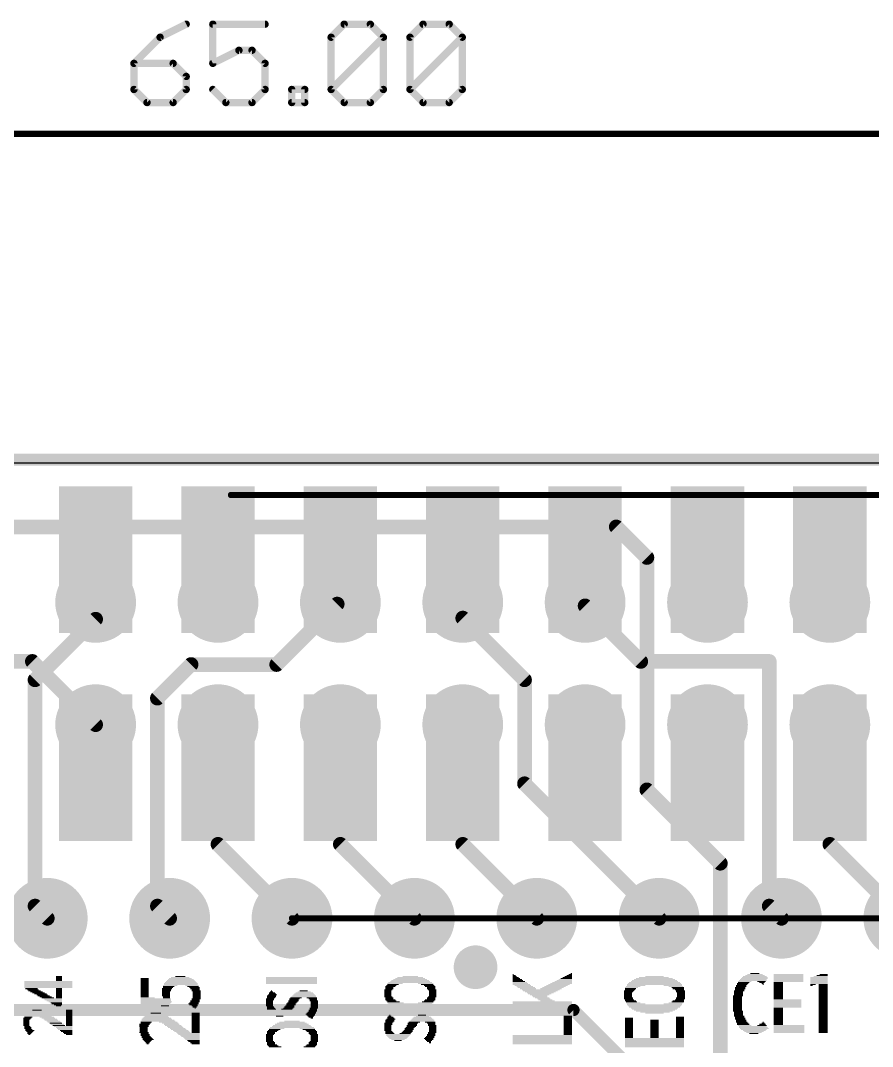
# Model space of a CAD drawing. Extents: x -11 to 71.5, y -12.5 to 39.9.
# Drawn here: x 27.13 to 44.81, y 18.55 to 39.85 of the extents above; entities that cross this region are included whole.
import ezdxf

# ---------------------------------------------------------------- set-up
doc = ezdxf.new("R2010")
doc.units = 0
for name, color, linetype in [('1', 12, 'CONTINUOUS'), ('16', 132, 'CONTINUOUS'), ('17', 110, 'CONTINUOUS'), ('18', 110, 'CONTINUOUS'), ('20', 4, 'CONTINUOUS'), ('21', 40, 'CONTINUOUS'), ('47', 253, 'CONTINUOUS')]:
    doc.layers.add(name, color=color, linetype=linetype)

# ---------------------------------------------------------------- blocks, each defined once
blk = doc.blocks.new('ROUNDP')
at = {"const_width": 0.5}
blk.add_lwpolyline([(0, -0.25, 1), (0, 0.25, 1), (0, -0.25)], format="xyb", dxfattribs=at)
blk = doc.blocks.new('RECT')
blk.add_solid([(-0.5, -0.5), (0.5, -0.5), (-0.5, 0.5), (0.5, 0.5)])
blk = doc.blocks.new('ROUNDV')
at = {"const_width": 0.5}
blk.add_lwpolyline([(0, -0.25, 1), (0, 0.25, 1), (0, -0.25)], format="xyb", dxfattribs=at)

msp = doc.modelspace()

# ---------------------------------------------------------------- linework, layer by layer
at = {"layer": '1'}
for points, const_width in [([(65.024, 30.734), (0, 30.734)], 0.254), ([(39.497, 29.337), (11.684, 29.337)], 0.3048), ([(40.132, 28.702), (39.497, 29.337)], 0.3048), ([(40.132, 28.702), (40.132, 23.876)], 0.3048), ([(33.704, 27.735), (33.77, 27.77)], 0.3048), ([(36.31, 27.444), (36.31, 27.77)], 0.3048), ([(32.4485, 26.4795), (33.704, 27.735)], 0.3048), ([(37.592, 26.162), (36.31, 27.444)], 0.3048), ([(9.683, 26.543), (27.377, 26.543)], 0.3048), ([(27.377, 26.543), (28.69, 25.23)], 0.3048), ([(29.972, 25.781), (30.6705, 26.4795)], 0.3048), ([(30.6705, 26.4795), (32.4485, 26.4795)], 0.3048), ([(37.592, 24.003), (37.592, 26.162)], 0.3048), ([(29.972, 21.463), (29.972, 25.781)], 0.3048), ([(31.23, 22.745), (31.23, 25.23)], 0.3048), ([(33.77, 22.745), (33.77, 25.23)], 0.3048), ([(36.31, 22.745), (36.31, 25.23)], 0.3048), ([(40.386, 21.209), (37.592, 24.003)], 0.3048), ([(40.132, 23.876), (41.656, 22.352)], 0.3048), ([(32.766, 21.209), (31.23, 22.745)], 0.3048), ([(35.306, 21.209), (33.77, 22.745)], 0.3048), ([(37.846, 21.209), (36.31, 22.745)], 0.3048), ([(41.656, 22.352), (41.656, 18.034)], 0.3048), ([(30.226, 21.209), (29.972, 21.463)], 0.3048)]:
    msp.add_lwpolyline(points, dxfattribs=dict(at, const_width=const_width))
at = {"layer": '1', "const_width": 0.1524}
for points in [[(39.5509, 29.3909, 1), (39.4431, 29.2831)], [(39.497, 29.2608, 1), (39.497, 29.4132)], [(40.2082, 28.702, 1), (40.0558, 28.702)], [(40.0781, 28.6481, 1), (40.1859, 28.7559)], [(33.8057, 27.7027, 1), (33.7343, 27.8373)], [(36.3862, 27.77, 1), (36.2338, 27.77)], [(33.6683, 27.8023, 1), (33.7397, 27.6677)], [(33.7579, 27.6811, 1), (33.6501, 27.7889)], [(36.3639, 27.4979, 1), (36.2561, 27.3901)], [(36.2338, 27.444, 1), (36.3862, 27.444)], [(27.4309, 26.5969, 1), (27.3231, 26.4891)], [(27.377, 26.4668, 1), (27.377, 26.6192)], [(30.6705, 26.5557, 1), (30.6705, 26.4033)], [(30.7244, 26.4256, 1), (30.6166, 26.5334)], [(32.3946, 26.5334, 1), (32.5024, 26.4256)], [(32.4485, 26.4033, 1), (32.4485, 26.5557)], [(37.6682, 26.162, 1), (37.5158, 26.162)], [(37.5381, 26.1081, 1), (37.6459, 26.2159)], [(30.0482, 25.781, 1), (29.8958, 25.781)], [(29.9181, 25.8349, 1), (30.0259, 25.7271)], [(28.6361, 25.1761, 1), (28.7439, 25.2839)], [(31.3062, 25.23, 1), (31.1538, 25.23)], [(33.8462, 25.23, 1), (33.6938, 25.23)], [(36.3862, 25.23, 1), (36.2338, 25.23)], [(37.6459, 24.0569, 1), (37.5381, 23.9491)], [(37.5158, 24.003, 1), (37.6682, 24.003)], [(40.1859, 23.9299, 1), (40.0781, 23.8221)], [(40.0558, 23.876, 1), (40.2082, 23.876)], [(31.2839, 22.7989, 1), (31.1761, 22.6911)], [(31.1538, 22.745, 1), (31.3062, 22.745)], [(33.8239, 22.7989, 1), (33.7161, 22.6911)], [(33.6938, 22.745, 1), (33.8462, 22.745)], [(36.3639, 22.7989, 1), (36.2561, 22.6911)], [(36.2338, 22.745, 1), (36.3862, 22.745)], [(41.7322, 22.352, 1), (41.5798, 22.352)], [(41.6021, 22.2981, 1), (41.7099, 22.4059)], [(30.0259, 21.5169, 1), (29.9181, 21.4091)], [(29.8958, 21.463, 1), (30.0482, 21.463)], [(30.1721, 21.1551, 1), (30.2799, 21.2629)], [(32.7121, 21.1551, 1), (32.8199, 21.2629)], [(35.2521, 21.1551, 1), (35.3599, 21.2629)], [(37.7921, 21.1551, 1), (37.8999, 21.2629)], [(40.3321, 21.1551, 1), (40.4399, 21.2629)]]:
    msp.add_lwpolyline(points, format="xyb", dxfattribs=at)
at = {"layer": '16'}
for points, const_width in [([(65.024, 30.734), (0, 30.734)], 0.254), ([(28.6896, 28.6574), (28.69, 28.6574)], 0.4064), ([(28.69, 28.6574), (28.69, 27.77)], 0.4064), ([(33.7696, 28.6574), (33.77, 28.6574)], 0.4064), ([(33.77, 28.6574), (33.77, 27.77)], 0.4064), ([(36.3096, 28.6574), (36.31, 28.6574)], 0.4064), ([(36.31, 28.6574), (36.31, 27.77)], 0.4064), ([(38.8496, 28.6574), (38.85, 28.6574)], 0.4064), ([(38.85, 28.6574), (38.85, 27.77)], 0.4064), ([(41.3896, 28.6574), (41.39, 28.6574)], 0.4064), ([(41.39, 28.6574), (41.39, 27.77)], 0.4064), ([(28.69, 27.77), (28.69, 27.42)], 0.3048), ([(38.85, 27.698), (38.85, 27.77)], 0.3048), ([(38.85, 27.698), (38.85, 27.571)], 0.3048), ([(40.005, 26.543), (38.85, 27.698)], 0.3048), ([(28.69, 27.42), (27.432, 26.162)], 0.3048), ([(42.672, 26.543), (40.005, 26.543)], 0.3048), ([(42.672, 21.463), (42.672, 26.543)], 0.3048), ([(27.432, 26.162), (27.432, 21.463)], 0.3048), ([(28.69, 25.539), (28.69, 25.23)], 0.4064), ([(28.69, 24.3394), (28.69, 25.23)], 0.4064), ([(31.23, 24.3394), (31.23, 25.23)], 0.4064), ([(33.77, 24.3394), (33.77, 25.23)], 0.4064), ([(36.31, 24.3394), (36.31, 25.23)], 0.4064), ([(41.39, 24.3394), (41.39, 25.23)], 0.4064), ([(43.93, 25.23), (43.93, 24.13)], 0.3048), ([(28.6896, 24.3394), (28.69, 24.3394)], 0.4064), ([(31.2296, 24.3394), (31.23, 24.3394)], 0.4064), ([(33.7696, 24.3394), (33.77, 24.3394)], 0.4064), ([(36.3096, 24.3394), (36.31, 24.3394)], 0.4064), ([(41.3896, 24.3394), (41.39, 24.3394)], 0.4064), ([(43.9296, 24.3394), (43.93, 24.3394)], 0.4064), ([(43.93, 24.3394), (43.93, 24.13)], 0.4064), ([(43.93, 24.13), (43.93, 22.745)], 0.3048), ([(43.93, 22.745), (45.466, 21.209)], 0.3048), ([(27.432, 21.463), (27.686, 21.209)], 0.3048), ([(42.926, 21.209), (42.672, 21.463)], 0.3048), ([(26.543, 19.304), (38.608, 19.304)], 0.254), ([(38.608, 19.304), (43.561, 14.351)], 0.254)]:
    msp.add_lwpolyline(points, dxfattribs=dict(at, const_width=const_width))
for points, const_width in [([(28.6896, 28.759, 1), (28.6896, 28.5558)], 0.2032), ([(28.7916, 28.6574, 1), (28.5884, 28.6574)], 0.2032), ([(28.69, 28.5558, 1), (28.69, 28.759)], 0.2032), ([(33.7696, 28.759, 1), (33.7696, 28.5558)], 0.2032), ([(33.8716, 28.6574, 1), (33.6684, 28.6574)], 0.2032), ([(33.77, 28.5558, 1), (33.77, 28.759)], 0.2032), ([(36.3096, 28.759, 1), (36.3096, 28.5558)], 0.2032), ([(36.4116, 28.6574, 1), (36.2084, 28.6574)], 0.2032), ([(36.31, 28.5558, 1), (36.31, 28.759)], 0.2032), ([(38.8496, 28.759, 1), (38.8496, 28.5558)], 0.2032), ([(38.9516, 28.6574, 1), (38.7484, 28.6574)], 0.2032), ([(38.85, 28.5558, 1), (38.85, 28.759)], 0.2032), ([(41.3896, 28.759, 1), (41.3896, 28.5558)], 0.2032), ([(41.4916, 28.6574, 1), (41.2884, 28.6574)], 0.2032), ([(41.39, 28.5558, 1), (41.39, 28.759)], 0.2032), ([(28.7662, 27.77, 1), (28.6138, 27.77)], 0.1524), ([(38.9262, 27.77, 1), (38.7738, 27.77)], 0.1524), ([(28.5884, 27.77, 1), (28.7916, 27.77)], 0.2032), ([(33.6684, 27.77, 1), (33.8716, 27.77)], 0.2032), ([(36.2084, 27.77, 1), (36.4116, 27.77)], 0.2032), ([(38.7484, 27.77, 1), (38.9516, 27.77)], 0.2032), ([(38.9262, 27.698, 1), (38.7738, 27.698)], 0.1524), ([(38.9039, 27.7519, 1), (38.7961, 27.6441)], 0.1524), ([(38.7738, 27.698, 1), (38.9262, 27.698)], 0.1524), ([(41.2884, 27.77, 1), (41.4916, 27.77)], 0.2032), ([(28.6138, 27.42, 1), (28.7662, 27.42)], 0.1524), ([(28.7439, 27.3661, 1), (28.6361, 27.4739)], 0.1524), ([(38.7738, 27.571, 1), (38.9262, 27.571)], 0.1524), ([(40.005, 26.6192, 1), (40.005, 26.4668)], 0.1524), ([(39.9511, 26.4891, 1), (40.0589, 26.5969)], 0.1524), ([(42.7482, 26.543, 1), (42.5958, 26.543)], 0.1524), ([(42.672, 26.4668, 1), (42.672, 26.6192)], 0.1524), ([(27.5082, 26.162, 1), (27.3558, 26.162)], 0.1524), ([(27.3781, 26.2159, 1), (27.4859, 26.1081)], 0.1524), ([(28.7916, 25.539, 1), (28.5884, 25.539)], 0.2032), ([(28.7916, 25.23, 1), (28.5884, 25.23)], 0.2032), ([(31.3316, 25.23, 1), (31.1284, 25.23)], 0.2032), ([(33.8716, 25.23, 1), (33.6684, 25.23)], 0.2032), ([(36.4116, 25.23, 1), (36.2084, 25.23)], 0.2032), ([(41.4916, 25.23, 1), (41.2884, 25.23)], 0.2032), ([(44.0062, 25.23, 1), (43.8538, 25.23)], 0.1524), ([(28.5884, 25.23, 1), (28.7916, 25.23)], 0.2032), ([(28.6896, 24.441, 1), (28.6896, 24.2378)], 0.2032), ([(28.69, 24.2378, 1), (28.69, 24.441)], 0.2032), ([(31.2296, 24.441, 1), (31.2296, 24.2378)], 0.2032), ([(31.23, 24.2378, 1), (31.23, 24.441)], 0.2032), ([(33.7696, 24.441, 1), (33.7696, 24.2378)], 0.2032), ([(33.77, 24.2378, 1), (33.77, 24.441)], 0.2032), ([(36.3096, 24.441, 1), (36.3096, 24.2378)], 0.2032), ([(36.31, 24.2378, 1), (36.31, 24.441)], 0.2032), ([(41.3896, 24.441, 1), (41.3896, 24.2378)], 0.2032), ([(41.39, 24.2378, 1), (41.39, 24.441)], 0.2032), ([(43.9296, 24.441, 1), (43.9296, 24.2378)], 0.2032), ([(44.0316, 24.3394, 1), (43.8284, 24.3394)], 0.2032), ([(43.93, 24.2378, 1), (43.93, 24.441)], 0.2032), ([(28.5884, 24.3394, 1), (28.7916, 24.3394)], 0.2032), ([(31.1284, 24.3394, 1), (31.3316, 24.3394)], 0.2032), ([(33.6684, 24.3394, 1), (33.8716, 24.3394)], 0.2032), ([(36.2084, 24.3394, 1), (36.4116, 24.3394)], 0.2032), ([(41.2884, 24.3394, 1), (41.4916, 24.3394)], 0.2032), ([(43.8284, 24.13, 1), (44.0316, 24.13)], 0.2032), ([(44.0062, 24.13, 1), (43.8538, 24.13)], 0.1524), ([(43.8538, 24.13, 1), (44.0062, 24.13)], 0.1524), ([(43.9839, 22.7989, 1), (43.8761, 22.6911)], 0.1524), ([(43.8538, 22.745, 1), (44.0062, 22.745)], 0.1524), ([(27.4859, 21.5169, 1), (27.3781, 21.4091)], 0.1524), ([(27.3558, 21.463, 1), (27.5082, 21.463)], 0.1524), ([(42.7259, 21.5169, 1), (42.6181, 21.4091)], 0.1524), ([(42.5958, 21.463, 1), (42.7482, 21.463)], 0.1524), ([(27.6321, 21.1551, 1), (27.7399, 21.2629)], 0.1524), ([(42.8721, 21.1551, 1), (42.9799, 21.2629)], 0.1524), ([(38.6529, 19.3489, 1), (38.5631, 19.2591)], 0.127), ([(38.608, 19.2405, 1), (38.608, 19.3675)], 0.127)]:
    msp.add_lwpolyline(points, format="xyb", dxfattribs=dict(at, const_width=const_width))
at = {"layer": '20'}
msp.add_line((62, 30.6604), (3, 30.6604), dxfattribs=at)
at = {"layer": '47'}
for points, const_width in [([(30.5699, 39.7777), (30.0275, 39.5065)], 0.1524), ([(32.207, 39.7777), (31.1224, 39.7777)], 0.1524), ([(31.1224, 39.7777), (31.1224, 38.9642)], 0.1524), ([(33.5781, 39.5065), (33.8493, 39.7777)], 0.1524), ([(33.8493, 39.7777), (34.3916, 39.7777)], 0.1524), ([(34.3916, 39.7777), (34.6628, 39.5065)], 0.1524), ([(35.2152, 39.5065), (35.4864, 39.7777)], 0.1524), ([(35.4864, 39.7777), (36.0287, 39.7777)], 0.1524), ([(36.0287, 39.7777), (36.2999, 39.5065)], 0.1524), ([(30.0275, 39.5065), (29.4852, 38.9642)], 0.1524), ([(33.5781, 38.4219), (33.5781, 39.5065)], 0.1524), ([(33.5781, 38.4219), (34.6628, 39.5065)], 0.1524), ([(34.6628, 39.5065), (34.6628, 38.4219)], 0.1524), ([(35.2152, 38.4219), (35.2152, 39.5065)], 0.1524), ([(35.2152, 38.4219), (36.2999, 39.5065)], 0.1524), ([(36.2999, 39.5065), (36.2999, 38.4219)], 0.1524), ([(31.1224, 38.9642), (31.6647, 39.2354)], 0.1524), ([(31.6647, 39.2354), (31.9359, 39.2354)], 0.1524), ([(31.9359, 39.2354), (32.207, 38.9642)], 0.1524), ([(29.4852, 38.9642), (29.4852, 38.4219)], 0.1524), ([(30.2987, 38.9642), (29.4852, 38.9642)], 0.1524), ([(30.5699, 38.693), (30.2987, 38.9642)], 0.1524), ([(32.207, 38.9642), (32.207, 38.4219)], 0.1524), ([(30.5699, 38.4219), (30.5699, 38.693)], 0.1524), ([(29.4852, 38.4219), (29.7564, 38.1507)], 0.1524), ([(30.2987, 38.1507), (30.5699, 38.4219)], 0.1524), ([(31.3935, 38.1507), (31.1224, 38.4219)], 0.1524), ([(32.207, 38.4219), (31.9359, 38.1507)], 0.1524), ([(32.7595, 38.1507), (32.7595, 38.4219)], 0.1524), ([(32.7595, 38.4219), (33.0307, 38.4219)], 0.1524), ([(33.0307, 38.4219), (33.0307, 38.1507)], 0.1524), ([(33.8493, 38.1507), (33.5781, 38.4219)], 0.1524), ([(34.6628, 38.4219), (34.3916, 38.1507)], 0.1524), ([(35.4864, 38.1507), (35.2152, 38.4219)], 0.1524), ([(36.2999, 38.4219), (36.0287, 38.1507)], 0.1524), ([(29.7564, 38.1507), (30.2987, 38.1507)], 0.1524), ([(31.9359, 38.1507), (31.3935, 38.1507)], 0.1524), ([(33.0307, 38.1507), (32.7595, 38.1507)], 0.1524), ([(34.3916, 38.1507), (33.8493, 38.1507)], 0.1524), ([(36.0287, 38.1507), (35.4864, 38.1507)], 0.1524), ([(0.165, 37.5), (65.035, 37.5)], 0.13), ([(31.5, 30), (71.45, 30)], 0.13), ([(32.766, 21.209), (71.45, 21.209)], 0.13)]:
    msp.add_lwpolyline(points, dxfattribs=dict(at, const_width=const_width))
for points, const_width in [([(30.5869, 39.7436, 1), (30.5528, 39.8118)], 0.0762), ([(31.1224, 39.8158, 1), (31.1224, 39.7396)], 0.0762), ([(31.1605, 39.7777, 1), (31.0843, 39.7777)], 0.0762), ([(32.207, 39.7396, 1), (32.207, 39.8158)], 0.0762), ([(33.8493, 39.8158, 1), (33.8493, 39.7396)], 0.0762), ([(33.8762, 39.7507, 1), (33.8223, 39.8046)], 0.0762), ([(34.4185, 39.8046, 1), (34.3646, 39.7507)], 0.0762), ([(34.3916, 39.7396, 1), (34.3916, 39.8158)], 0.0762), ([(35.4864, 39.8158, 1), (35.4864, 39.7396)], 0.0762), ([(35.5134, 39.7507, 1), (35.4595, 39.8046)], 0.0762), ([(36.0557, 39.8046, 1), (36.0018, 39.7507)], 0.0762), ([(36.0287, 39.7396, 1), (36.0287, 39.8158)], 0.0762), ([(30.0105, 39.5406, 1), (30.0446, 39.4724)], 0.0762), ([(30.0545, 39.4796, 1), (30.0006, 39.5335)], 0.0762), ([(33.5511, 39.5335, 1), (33.605, 39.4796)], 0.0762), ([(33.6162, 39.5065, 1), (33.54, 39.5065)], 0.0762), ([(34.7009, 39.5065, 1), (34.6247, 39.5065)], 0.0762), ([(34.6897, 39.4796, 1), (34.6358, 39.5335)], 0.0762), ([(34.6358, 39.4796, 1), (34.6897, 39.5335)], 0.0762), ([(35.2533, 39.5065, 1), (35.1771, 39.5065)], 0.0762), ([(35.1883, 39.5335, 1), (35.2422, 39.4796)], 0.0762), ([(36.338, 39.5065, 1), (36.2618, 39.5065)], 0.0762), ([(36.3268, 39.4796, 1), (36.273, 39.5335)], 0.0762), ([(36.273, 39.4796, 1), (36.3268, 39.5335)], 0.0762), ([(31.6647, 39.2735, 1), (31.6647, 39.1973)], 0.0762), ([(31.6817, 39.2013, 1), (31.6476, 39.2694)], 0.0762), ([(31.9628, 39.2623, 1), (31.9089, 39.2084)], 0.0762), ([(31.9359, 39.1973, 1), (31.9359, 39.2735)], 0.0762), ([(29.5233, 38.9642, 1), (29.4471, 38.9642)], 0.0762), ([(29.4852, 39.0023, 1), (29.4852, 38.9261)], 0.0762), ([(29.4583, 38.9911, 1), (29.5121, 38.9373)], 0.0762), ([(30.3256, 38.9911, 1), (30.2718, 38.9373)], 0.0762), ([(30.2987, 38.9261, 1), (30.2987, 39.0023)], 0.0762), ([(31.1053, 38.9983, 1), (31.1394, 38.9301)], 0.0762), ([(31.0843, 38.9642, 1), (31.1605, 38.9642)], 0.0762), ([(32.2451, 38.9642, 1), (32.1689, 38.9642)], 0.0762), ([(32.1801, 38.9373, 1), (32.234, 38.9911)], 0.0762), ([(30.608, 38.693, 1), (30.5318, 38.693)], 0.0762), ([(30.5429, 38.6661, 1), (30.5968, 38.72)], 0.0762), ([(29.5121, 38.4488, 1), (29.4583, 38.3949)], 0.0762), ([(29.4471, 38.4219, 1), (29.5233, 38.4219)], 0.0762), ([(30.5318, 38.4219, 1), (30.608, 38.4219)], 0.0762), ([(30.5968, 38.3949, 1), (30.5429, 38.4488)], 0.0762), ([(31.1493, 38.4488, 1), (31.0954, 38.3949)], 0.0762), ([(32.1689, 38.4219, 1), (32.2451, 38.4219)], 0.0762), ([(32.234, 38.3949, 1), (32.1801, 38.4488)], 0.0762), ([(32.7976, 38.4219, 1), (32.7214, 38.4219)], 0.0762), ([(32.7595, 38.46, 1), (32.7595, 38.3838)], 0.0762), ([(33.0688, 38.4219, 1), (32.9926, 38.4219)], 0.0762), ([(33.0307, 38.3838, 1), (33.0307, 38.46)], 0.0762), ([(33.605, 38.4488, 1), (33.5511, 38.3949)], 0.0762), ([(33.5511, 38.4488, 1), (33.605, 38.3949)], 0.0762), ([(33.54, 38.4219, 1), (33.6162, 38.4219)], 0.0762), ([(34.6247, 38.4219, 1), (34.7009, 38.4219)], 0.0762), ([(34.6897, 38.3949, 1), (34.6358, 38.4488)], 0.0762), ([(35.2422, 38.4488, 1), (35.1883, 38.3949)], 0.0762), ([(35.1883, 38.4488, 1), (35.2422, 38.3949)], 0.0762), ([(35.1771, 38.4219, 1), (35.2533, 38.4219)], 0.0762), ([(36.2618, 38.4219, 1), (36.338, 38.4219)], 0.0762), ([(36.3268, 38.3949, 1), (36.273, 38.4488)], 0.0762), ([(29.7564, 38.1888, 1), (29.7564, 38.1126)], 0.0762), ([(29.7294, 38.1238, 1), (29.7833, 38.1776)], 0.0762), ([(30.2718, 38.1776, 1), (30.3256, 38.1238)], 0.0762), ([(30.2987, 38.1126, 1), (30.2987, 38.1888)], 0.0762), ([(31.3935, 38.1888, 1), (31.3935, 38.1126)], 0.0762), ([(31.3666, 38.1238, 1), (31.4205, 38.1776)], 0.0762), ([(31.9089, 38.1776, 1), (31.9628, 38.1238)], 0.0762), ([(31.9359, 38.1126, 1), (31.9359, 38.1888)], 0.0762), ([(32.7595, 38.1888, 1), (32.7595, 38.1126)], 0.0762), ([(32.7214, 38.1507, 1), (32.7976, 38.1507)], 0.0762), ([(32.9926, 38.1507, 1), (33.0688, 38.1507)], 0.0762), ([(33.0307, 38.1126, 1), (33.0307, 38.1888)], 0.0762), ([(33.8493, 38.1888, 1), (33.8493, 38.1126)], 0.0762), ([(33.8223, 38.1238, 1), (33.8762, 38.1776)], 0.0762), ([(34.3646, 38.1776, 1), (34.4185, 38.1238)], 0.0762), ([(34.3916, 38.1126, 1), (34.3916, 38.1888)], 0.0762), ([(35.4864, 38.1888, 1), (35.4864, 38.1126)], 0.0762), ([(35.4595, 38.1238, 1), (35.5134, 38.1776)], 0.0762), ([(36.0018, 38.1776, 1), (36.0557, 38.1238)], 0.0762), ([(36.0287, 38.1126, 1), (36.0287, 38.1888)], 0.0762), ([(31.5, 30.0325, 1), (31.5, 29.9675)], 0.065), ([(32.766, 21.2415, 1), (32.766, 21.1765)], 0.065)]:
    msp.add_lwpolyline(points, format="xyb", dxfattribs=dict(at, const_width=const_width))

# ---------------------------------------------------------------- block references
at = {"layer": '16', "xscale": 3.048, "yscale": 1.524}
for p, rotation in [((28.6896, 28.6574), 270), ((31.2296, 28.6574), 270), ((33.7696, 28.6574), 270), ((36.3096, 28.6574), 270), ((38.8496, 28.6574), 270), ((41.3896, 28.6574), 270), ((43.9296, 28.6574), 270), ((28.6896, 24.3394), 90), ((31.2296, 24.3394), 90), ((33.7696, 24.3394), 90), ((36.3096, 24.3394), 90), ((38.8496, 24.3394), 90), ((41.3896, 24.3394), 90), ((43.9296, 24.3394), 90)]:
    msp.add_blockref('RECT', p, dxfattribs=dict(at, rotation=rotation))
at = {"layer": '17', "xscale": 1.6764, "yscale": 1.6764}
for p in [(28.69, 27.77), (28.69, 27.77), (31.23, 27.77), (31.23, 27.77), (33.77, 27.77), (33.77, 27.77), (36.31, 27.77), (36.31, 27.77), (38.85, 27.77), (38.85, 27.77), (41.39, 27.77), (41.39, 27.77), (43.93, 27.77), (43.93, 27.77), (28.69, 25.23), (28.69, 25.23), (31.23, 25.23), (31.23, 25.23), (33.77, 25.23), (33.77, 25.23), (36.31, 25.23), (36.31, 25.23), (38.85, 25.23), (38.85, 25.23), (41.39, 25.23), (41.39, 25.23), (43.93, 25.23), (43.93, 25.23)]:
    msp.add_blockref('ROUNDP', p, dxfattribs=at)
at = {"layer": '17', "xscale": 1.6764, "yscale": 1.6764, "rotation": 90}
for p in [(27.686, 21.209), (27.686, 21.209), (30.226, 21.209), (30.226, 21.209), (32.766, 21.209), (32.766, 21.209), (35.306, 21.209), (35.306, 21.209), (37.846, 21.209), (37.846, 21.209), (40.386, 21.209), (40.386, 21.209), (42.926, 21.209), (42.926, 21.209), (45.466, 21.209), (45.466, 21.209)]:
    msp.add_blockref('ROUNDP', p, dxfattribs=at)
at = {"layer": '18', "xscale": 0.9064, "yscale": 0.9064}
msp.add_blockref('ROUNDV', (36.576, 20.193), dxfattribs=at)
msp.add_blockref('ROUNDV', (36.576, 20.193), dxfattribs=at)
at = {"layer": '21', "yscale": 0.0212}
for p, xscale in [((37.3788, 20.0229), 0.0635), ((37.3577, 20.044), 0.0212), ((38.5218, 20.0229), 0.1058), ((38.543, 20.044), 0.0635), ((38.5641, 20.0652), 0.0212), ((42.374, 20.0229), 0.4022), ((42.374, 20.044), 0.3175), ((42.374, 20.0652), 0.1905), ((43.0724, 20.044), 0.6138), ((43.0724, 20.0229), 0.6138), ((43.7709, 20.0229), 0.2328), ((43.8027, 20.044), 0.1693), ((27.7061, 19.8959), 0.9948), ((27.7061, 19.8747), 0.9948), ((27.7061, 19.8535), 0.9948), ((27.7061, 19.8324), 0.9948), ((27.7061, 19.8112), 0.9948), ((27.9283, 20.0017), 0.127), ((27.9283, 19.9805), 0.127), ((27.9283, 19.9594), 0.127), ((27.9283, 19.9382), 0.127), ((27.9283, 19.917), 0.127), ((29.7062, 19.9594), 0.1693), ((29.7062, 19.9382), 0.1693), ((29.7062, 19.917), 0.1693), ((29.7062, 19.8959), 0.1693), ((29.7062, 19.8747), 0.1693), ((29.7062, 19.8535), 0.1693), ((29.7062, 19.8324), 0.1693), ((29.7062, 19.8112), 0.1693), ((30.2354, 19.8112), 0.2963), ((30.4576, 19.8535), 0.6985), ((30.4576, 19.8324), 0.6985), ((30.4576, 19.8747), 0.6561), ((30.4576, 19.8959), 0.6138), ((30.4576, 19.917), 0.5715), ((30.4576, 19.9382), 0.5291), ((30.447, 19.9594), 0.4656), ((30.447, 19.9805), 0.381), ((30.447, 20.0017), 0.2117), ((30.6904, 19.8112), 0.2752), ((32.7541, 19.9805), 1.0583), ((32.7541, 19.9594), 1.0583), ((32.7541, 19.9382), 1.0583), ((32.7541, 19.917), 1.0583), ((32.7541, 19.8959), 1.0583), ((32.7541, 19.8747), 1.0583), ((32.7541, 19.8535), 1.0583), ((34.8284, 19.8112), 0.2117), ((34.9024, 19.8535), 0.3175), ((34.8601, 19.8324), 0.2328), ((35.2199, 19.8747), 0.9101), ((35.2199, 19.8959), 0.8255), ((35.2199, 19.917), 0.7831), ((35.2199, 19.9382), 0.6985), ((35.2199, 19.9594), 0.6138), ((35.2199, 19.9805), 0.5291), ((35.2199, 20.0017), 0.3175), ((35.5374, 19.8535), 0.3175), ((35.5692, 19.8324), 0.254), ((35.6115, 19.8112), 0.2117), ((37.4952, 19.8747), 0.2963), ((37.3894, 20.0017), 0.0847), ((37.4106, 19.9805), 0.127), ((37.4212, 19.9594), 0.1482), ((37.4423, 19.9382), 0.1905), ((37.4529, 19.917), 0.2117), ((37.4741, 19.8959), 0.254), ((37.5058, 19.8535), 0.3175), ((37.527, 19.8324), 0.3598), ((37.5587, 19.8112), 0.3387), ((38.2678, 19.8112), 0.4445), ((38.3101, 19.8324), 0.4445), ((38.3525, 19.8535), 0.4445), ((38.3736, 19.8747), 0.4022), ((38.3948, 19.8959), 0.3598), ((38.416, 19.917), 0.3175), ((38.4371, 19.9382), 0.2752), ((38.4583, 19.9594), 0.2328), ((38.4795, 19.9805), 0.1905), ((38.5006, 20.0017), 0.1482), ((40.2891, 19.8324), 1.143), ((39.9082, 19.8112), 0.381), ((40.2891, 19.8535), 1.1006), ((40.2891, 19.8747), 1.0583), ((40.2891, 19.8959), 0.9736), ((40.2891, 19.917), 0.9313), ((40.2891, 19.9382), 0.8466), ((40.2891, 19.9594), 0.762), ((40.2786, 19.9805), 0.6138), ((40.2891, 20.0017), 0.381), ((40.6701, 19.8112), 0.381), ((42.0882, 19.8112), 0.2117), ((42.12, 19.8535), 0.2328), ((42.1094, 19.8324), 0.2117), ((42.1623, 19.8959), 0.2752), ((42.1411, 19.8747), 0.2328), ((42.3316, 19.917), 0.5715), ((42.3422, 19.9382), 0.5503), ((42.3634, 19.9594), 0.5503), ((42.374, 19.9805), 0.5291), ((42.374, 20.0017), 0.4868), ((42.5115, 19.8959), 0.1693), ((42.5221, 19.8747), 0.1058), ((42.5327, 19.8535), 0.0423), ((42.5433, 19.8324), 0.0212), ((43.0724, 20.0017), 0.6138), ((43.0724, 19.9805), 0.6138), ((43.0724, 19.9594), 0.6138), ((43.0724, 19.9382), 0.6138), ((43.0724, 19.917), 0.6138), ((43.0724, 19.8959), 0.6138), ((42.8608, 19.8747), 0.1905), ((42.8608, 19.8535), 0.1905), ((42.8608, 19.8324), 0.1905), ((42.8608, 19.8112), 0.1905), ((43.7074, 19.9805), 0.3598), ((43.7074, 19.9594), 0.3598), ((43.7074, 19.9382), 0.3598), ((43.7074, 19.917), 0.3598), ((43.7074, 19.8959), 0.3598), ((43.7074, 19.8747), 0.3598), ((43.7074, 19.8535), 0.3598), ((43.5804, 19.8324), 0.1058), ((43.5487, 19.8112), 0.0423), ((43.7392, 20.0017), 0.2963), ((43.7921, 19.8324), 0.1905), ((43.7921, 19.8112), 0.1905), ((27.7061, 19.79), 0.9948), ((27.7061, 19.7689), 0.9948), ((27.3568, 19.7477), 0.254), ((27.3886, 19.7265), 0.2328), ((27.4203, 19.7054), 0.254), ((27.4627, 19.6842), 0.254), ((27.505, 19.663), 0.254), ((27.5473, 19.6419), 0.254), ((27.5791, 19.6207), 0.2328), ((27.6108, 19.5995), 0.254), ((27.9283, 19.7477), 0.127), ((27.9283, 19.7265), 0.127), ((27.9283, 19.7054), 0.127), ((27.9283, 19.6842), 0.127), ((27.9283, 19.663), 0.127), ((27.9283, 19.6419), 0.127), ((27.9283, 19.6207), 0.127), ((27.9283, 19.5995), 0.127), ((29.7062, 19.79), 0.1693), ((29.7062, 19.7689), 0.1693), ((29.7062, 19.7477), 0.1693), ((29.7062, 19.7265), 0.1693), ((29.7062, 19.7054), 0.1693), ((29.7062, 19.6842), 0.1693), ((29.7062, 19.663), 0.1693), ((29.7062, 19.6419), 0.1693), ((29.7062, 19.6207), 0.1693), ((29.7062, 19.5995), 0.1693), ((30.1719, 19.7477), 0.2117), ((30.1613, 19.7265), 0.1905), ((30.1613, 19.7054), 0.1905), ((30.1507, 19.6842), 0.1693), ((30.1507, 19.663), 0.1693), ((30.1507, 19.6419), 0.1693), ((30.1507, 19.6207), 0.1693), ((30.1507, 19.5995), 0.1693), ((30.2036, 19.79), 0.2328), ((30.193, 19.7689), 0.2117), ((30.7116, 19.79), 0.2328), ((30.7434, 19.7689), 0.2117), ((30.7539, 19.7477), 0.1905), ((30.7751, 19.7054), 0.1905), ((30.7645, 19.7265), 0.1693), ((30.7857, 19.6842), 0.1693), ((30.7857, 19.663), 0.1693), ((30.7857, 19.6419), 0.1693), ((30.7857, 19.6207), 0.1693), ((30.7857, 19.5995), 0.1693), ((32.3414, 19.5995), 0.1905), ((32.3625, 19.6207), 0.1905), ((32.3625, 19.6419), 0.1482), ((32.352, 19.663), 0.127), ((32.3414, 19.6842), 0.0635), ((32.3414, 19.7054), 0.0212), ((33.0187, 19.5995), 0.4868), ((33.0187, 19.6207), 0.4445), ((33.0187, 19.6419), 0.4022), ((33.0187, 19.663), 0.3598), ((33.0187, 19.6842), 0.2752), ((33.0081, 19.7054), 0.1693), ((34.7649, 19.7265), 0.1693), ((34.7543, 19.7054), 0.1482), ((34.7543, 19.6842), 0.1482), ((34.7543, 19.663), 0.1482), ((34.7543, 19.6419), 0.1482), ((34.7543, 19.6207), 0.1482), ((34.7543, 19.5995), 0.1482), ((34.786, 19.7689), 0.1693), ((34.786, 19.7477), 0.1693), ((34.8072, 19.79), 0.2117), ((35.6327, 19.79), 0.2117), ((35.6538, 19.7689), 0.1693), ((35.6538, 19.7477), 0.1693), ((35.675, 19.7265), 0.1693), ((35.6856, 19.7054), 0.1482), ((35.6856, 19.6842), 0.1482), ((35.6856, 19.663), 0.1482), ((35.6856, 19.6419), 0.1482), ((35.6856, 19.6207), 0.1482), ((35.6856, 19.5995), 0.1482), ((37.6011, 19.79), 0.3387), ((37.6328, 19.7689), 0.3598), ((37.6646, 19.7477), 0.3387), ((37.9291, 19.7265), 0.7831), ((37.9186, 19.7054), 0.7196), ((37.9186, 19.6842), 0.635), ((37.9186, 19.663), 0.5503), ((37.908, 19.6419), 0.4868), ((37.908, 19.6207), 0.4022), ((37.908, 19.5995), 0.3175), ((38.1408, 19.7477), 0.4445), ((38.1831, 19.7689), 0.4445), ((38.2255, 19.79), 0.4445), ((39.7388, 19.663), 0.1693), ((39.7388, 19.6419), 0.1693), ((39.7388, 19.6207), 0.1693), ((39.7388, 19.5995), 0.1693), ((39.76, 19.7054), 0.2117), ((39.7494, 19.6842), 0.1905), ((39.8129, 19.7689), 0.2752), ((39.7917, 19.7477), 0.2328), ((39.7812, 19.7265), 0.2117), ((39.8447, 19.79), 0.2963), ((40.7336, 19.79), 0.2963), ((40.776, 19.7689), 0.254), ((40.7865, 19.7477), 0.2328), ((40.8077, 19.7265), 0.1905), ((40.8289, 19.7054), 0.1905), ((40.8289, 19.6842), 0.1905), ((40.8394, 19.663), 0.1693), ((40.8394, 19.6419), 0.1693), ((40.8394, 19.6207), 0.1693), ((40.8394, 19.5995), 0.1693), ((42.0247, 19.5995), 0.2117), ((42.0353, 19.6842), 0.1905), ((42.0353, 19.663), 0.1905), ((42.0353, 19.6419), 0.1905), ((42.0353, 19.6207), 0.1905), ((42.0459, 19.7054), 0.2117), ((42.0565, 19.7265), 0.1905), ((42.0671, 19.7689), 0.2117), ((42.0671, 19.7477), 0.2117), ((42.0882, 19.79), 0.2117), ((42.8608, 19.79), 0.1905), ((42.8608, 19.7689), 0.1905), ((42.8608, 19.7477), 0.1905), ((42.8608, 19.7265), 0.1905), ((42.8608, 19.7054), 0.1905), ((42.8608, 19.6842), 0.1905), ((42.8608, 19.663), 0.1905), ((42.8608, 19.6419), 0.1905), ((42.8608, 19.6207), 0.1905), ((42.8608, 19.5995), 0.1905), ((43.7921, 19.79), 0.1905), ((43.7921, 19.7689), 0.1905), ((43.7921, 19.7477), 0.1905), ((43.7921, 19.7265), 0.1905), ((43.7921, 19.7054), 0.1905), ((43.7921, 19.6842), 0.1905), ((43.7921, 19.663), 0.1905), ((43.7921, 19.6419), 0.1905), ((43.7921, 19.6207), 0.1905), ((43.7921, 19.5995), 0.1905), ((27.6531, 19.5784), 0.254), ((27.6955, 19.5572), 0.254), ((27.8013, 19.536), 0.381), ((27.8119, 19.5149), 0.3598), ((27.8331, 19.4937), 0.3175), ((27.8542, 19.4726), 0.2752), ((27.8754, 19.4514), 0.2328), ((27.886, 19.4302), 0.2117), ((27.9071, 19.4091), 0.1693), ((27.9283, 19.5784), 0.127), ((27.9283, 19.5572), 0.127), ((27.9177, 19.3879), 0.1058), ((29.7062, 19.5784), 0.1693), ((29.7697, 19.5572), 0.2963), ((29.9496, 19.4726), 0.6561), ((29.9391, 19.536), 0.635), ((29.9391, 19.5149), 0.635), ((29.9391, 19.4937), 0.635), ((29.9391, 19.4514), 0.635), ((29.9285, 19.4302), 0.6138), ((29.9285, 19.4091), 0.5715), ((30.1295, 19.3879), 0.1693), ((30.1613, 19.5784), 0.1482), ((30.1613, 19.5572), 0.1482), ((30.7222, 19.4302), 0.2117), ((30.7328, 19.4514), 0.1905), ((30.7222, 19.4091), 0.1693), ((30.7539, 19.4937), 0.1905), ((30.7539, 19.4726), 0.1905), ((30.7751, 19.536), 0.1905), ((30.7645, 19.5149), 0.1693), ((30.7434, 19.3879), 0.127), ((30.7857, 19.5784), 0.1693), ((30.7857, 19.5572), 0.1693), ((32.3096, 19.536), 0.1693), ((32.3096, 19.5149), 0.1693), ((32.299, 19.4937), 0.1482), ((32.299, 19.4726), 0.1482), ((32.299, 19.4514), 0.1482), ((32.299, 19.4302), 0.1482), ((32.299, 19.4091), 0.1482), ((32.299, 19.3879), 0.1482), ((32.3414, 19.5784), 0.1905), ((32.3308, 19.5572), 0.1693), ((32.7224, 19.3879), 0.1905), ((32.7435, 19.4302), 0.1905), ((32.7435, 19.4091), 0.1905), ((32.7647, 19.4514), 0.1905), ((32.7964, 19.4937), 0.2117), ((32.7859, 19.4726), 0.1905), ((32.8176, 19.536), 0.2117), ((32.807, 19.5149), 0.1905), ((32.8494, 19.5572), 0.2328), ((33.0081, 19.5784), 0.508), ((33.1774, 19.5572), 0.2117), ((33.1986, 19.536), 0.1693), ((33.2092, 19.5149), 0.1482), ((33.2198, 19.4937), 0.1693), ((33.2303, 19.4726), 0.1482), ((33.2303, 19.4514), 0.1482), ((33.2303, 19.4302), 0.1482), ((33.2303, 19.4091), 0.1482), ((33.2303, 19.3879), 0.1482), ((34.7649, 19.5784), 0.1693), ((34.786, 19.5572), 0.1693), ((34.786, 19.536), 0.1693), ((34.8072, 19.5149), 0.2117), ((34.8284, 19.4937), 0.2117), ((34.913, 19.4514), 0.3387), ((34.8707, 19.4726), 0.254), ((35.2199, 19.4302), 0.9101), ((35.2305, 19.4091), 0.8466), ((35.2199, 19.3879), 0.7831), ((35.5374, 19.4514), 0.3175), ((35.5797, 19.4726), 0.2328), ((35.6115, 19.4937), 0.2117), ((35.6327, 19.5149), 0.2117), ((35.6538, 19.5572), 0.1693), ((35.6538, 19.536), 0.1693), ((35.675, 19.5784), 0.1693), ((37.9609, 19.4726), 1.2276), ((37.9609, 19.4514), 1.2276), ((37.9609, 19.4302), 1.2276), ((37.9609, 19.4091), 1.2276), ((37.9609, 19.3879), 1.2276), ((37.9186, 19.5784), 0.2963), ((37.9609, 19.5572), 0.2963), ((37.9926, 19.536), 0.2752), ((38.0244, 19.5149), 0.2963), ((38.0667, 19.4937), 0.2963), ((39.7388, 19.5784), 0.1693), ((39.7494, 19.5572), 0.1905), ((39.7494, 19.536), 0.1905), ((39.7917, 19.4937), 0.2328), ((39.7706, 19.5149), 0.1905), ((39.8129, 19.4726), 0.2328), ((39.8447, 19.4514), 0.2963), ((40.2891, 19.4091), 1.143), ((39.9082, 19.4302), 0.381), ((40.2891, 19.3879), 1.1006), ((40.6701, 19.4302), 0.381), ((40.7336, 19.4514), 0.2963), ((40.776, 19.4726), 0.254), ((40.7865, 19.4937), 0.2328), ((40.8077, 19.5149), 0.1905), ((40.8289, 19.5572), 0.1905), ((40.8289, 19.536), 0.1905), ((40.8394, 19.5784), 0.1693), ((42.0142, 19.5784), 0.1905), ((42.0142, 19.5572), 0.1905), ((42.0142, 19.536), 0.1905), ((42.0142, 19.5149), 0.1905), ((42.0142, 19.4937), 0.1905), ((42.0142, 19.4726), 0.1905), ((42.0142, 19.4514), 0.1905), ((42.0142, 19.4302), 0.1905), ((42.0142, 19.4091), 0.1905), ((42.0142, 19.3879), 0.1905), ((42.8608, 19.5784), 0.1905), ((42.8608, 19.5572), 0.1905), ((42.8608, 19.536), 0.1905), ((43.0513, 19.5149), 0.5715), ((43.0513, 19.4937), 0.5715), ((43.0513, 19.4726), 0.5715), ((43.0513, 19.4514), 0.5715), ((43.0513, 19.4302), 0.5715), ((43.0513, 19.4091), 0.5715), ((43.0513, 19.3879), 0.5715), ((43.7921, 19.5784), 0.1905), ((43.7921, 19.5572), 0.1905), ((43.7921, 19.536), 0.1905), ((43.7921, 19.5149), 0.1905), ((43.7921, 19.4937), 0.1905), ((43.7921, 19.4726), 0.1905), ((43.7921, 19.4514), 0.1905), ((43.7921, 19.4302), 0.1905), ((43.7921, 19.4091), 0.1905), ((43.7921, 19.3879), 0.1905), ((27.4944, 19.1762), 0.5715), ((27.4838, 19.2186), 0.508), ((27.4944, 19.1974), 0.5291), ((27.4732, 19.2397), 0.4445), ((27.4627, 19.2609), 0.381), ((27.4627, 19.2821), 0.2963), ((27.4732, 19.3032), 0.1905), ((28.14, 19.3032), 0.127), ((28.14, 19.2821), 0.127), ((28.14, 19.2609), 0.127), ((28.14, 19.2397), 0.127), ((28.14, 19.2186), 0.127), ((28.14, 19.1974), 0.127), ((28.14, 19.1762), 0.127), ((29.9496, 19.1762), 0.4868), ((29.9391, 19.1974), 0.4233), ((29.9391, 19.2186), 0.3387), ((29.9391, 19.2397), 0.2117), ((30.7645, 19.2397), 0.1693), ((30.7645, 19.2186), 0.1693), ((30.7645, 19.1974), 0.1693), ((30.7645, 19.1762), 0.1693), ((30.7434, 19.3667), 0.0847), ((30.7539, 19.3456), 0.0212), ((32.3202, 19.3667), 0.1482), ((32.3308, 19.3456), 0.1693), ((32.3414, 19.3244), 0.1905), ((32.5213, 19.3032), 0.508), ((32.5107, 19.2821), 0.4868), ((32.5107, 19.2609), 0.4445), ((32.5107, 19.2397), 0.4022), ((32.5107, 19.2186), 0.3598), ((32.5107, 19.1974), 0.2752), ((32.5107, 19.1762), 0.1482), ((32.6589, 19.3244), 0.2328), ((32.6906, 19.3456), 0.2117), ((32.7118, 19.3667), 0.2117), ((33.1457, 19.2186), 0.1905), ((33.1668, 19.2397), 0.1905), ((33.1563, 19.1974), 0.1693), ((33.1774, 19.2609), 0.1693), ((33.1563, 19.1762), 0.127), ((33.1986, 19.3032), 0.1693), ((33.1986, 19.2821), 0.1693), ((33.2198, 19.3456), 0.1693), ((33.2092, 19.3244), 0.1482), ((33.2303, 19.3667), 0.1482), ((34.7966, 19.1762), 0.0635), ((34.7966, 19.1974), 0.0212), ((35.2305, 19.3667), 0.7196), ((35.2199, 19.3456), 0.6138), ((35.2305, 19.3244), 0.508), ((35.2199, 19.3032), 0.3175), ((35.4739, 19.1762), 0.2752), ((35.4633, 19.1974), 0.1693), ((37.9609, 19.3667), 1.2276), ((37.9609, 19.3456), 1.2276), ((37.9609, 19.3244), 1.2276), ((37.9609, 19.3032), 1.2276), ((38.49, 19.1762), 0.1693), ((40.2891, 19.3667), 1.0583), ((40.2891, 19.3456), 0.9736), ((40.2891, 19.3244), 0.9313), ((40.2891, 19.3032), 0.8466), ((40.2891, 19.2821), 0.762), ((40.2997, 19.2609), 0.6138), ((40.2891, 19.2397), 0.381), ((42.0247, 19.2821), 0.2117), ((42.0142, 19.3667), 0.1905), ((42.0142, 19.3456), 0.1905), ((42.0142, 19.3244), 0.1905), ((42.0142, 19.3032), 0.1905), ((42.0353, 19.2609), 0.1905), ((42.0353, 19.2397), 0.1905), ((42.0353, 19.2186), 0.1905), ((42.0353, 19.1974), 0.1905), ((42.0459, 19.1762), 0.2117), ((43.0513, 19.3667), 0.5715), ((42.8608, 19.3456), 0.1905), ((42.8608, 19.3244), 0.1905), ((42.8608, 19.3032), 0.1905), ((42.8608, 19.2821), 0.1905), ((42.8608, 19.2609), 0.1905), ((42.8608, 19.2397), 0.1905), ((42.8608, 19.2186), 0.1905), ((42.8608, 19.1974), 0.1905), ((42.8608, 19.1762), 0.1905), ((43.7921, 19.3667), 0.1905), ((43.7921, 19.3456), 0.1905), ((43.7921, 19.3244), 0.1905), ((43.7921, 19.3032), 0.1905), ((43.7921, 19.2821), 0.1905), ((43.7921, 19.2609), 0.1905), ((43.7921, 19.2397), 0.1905), ((43.7921, 19.2186), 0.1905), ((43.7921, 19.1974), 0.1905), ((43.7921, 19.1762), 0.1905), ((27.2616, 19.1127), 0.1482), ((27.251, 19.0916), 0.127), ((27.251, 19.0704), 0.127), ((27.251, 19.0492), 0.127), ((27.251, 19.0281), 0.127), ((27.251, 19.0069), 0.127), ((27.251, 18.9857), 0.127), ((27.2722, 19.1339), 0.1693), ((27.2933, 19.1551), 0.1693), ((27.2722, 18.9646), 0.127), ((27.6743, 19.1551), 0.2963), ((27.7061, 19.1339), 0.2752), ((27.7484, 19.1127), 0.2752), ((27.7696, 19.0916), 0.2752), ((27.8119, 19.0704), 0.2752), ((27.8331, 19.0492), 0.2752), ((27.8648, 19.0281), 0.254), ((27.8966, 19.0069), 0.2752), ((27.9283, 18.9857), 0.254), ((28.013, 18.9646), 0.381), ((28.14, 19.1551), 0.127), ((28.14, 19.1339), 0.127), ((28.14, 19.1127), 0.127), ((28.14, 19.0916), 0.127), ((28.14, 19.0704), 0.127), ((28.14, 19.0492), 0.127), ((28.14, 19.0281), 0.127), ((28.14, 19.0069), 0.127), ((28.14, 18.9857), 0.127), ((29.7062, 19.0069), 0.2117), ((29.6956, 18.9857), 0.1905), ((29.6956, 18.9646), 0.1905), ((29.7274, 19.0281), 0.2117), ((29.9814, 19.0704), 0.7196), ((29.738, 19.0492), 0.2328), ((29.9602, 19.1127), 0.635), ((29.9814, 19.0916), 0.6773), ((29.9602, 19.1339), 0.5926), ((29.9496, 19.1551), 0.5291), ((30.193, 19.0492), 0.381), ((30.2354, 19.0281), 0.3387), ((30.2671, 19.0069), 0.3175), ((30.2989, 18.9857), 0.3387), ((30.3306, 18.9646), 0.3175), ((30.7645, 19.1551), 0.1693), ((30.7645, 19.1339), 0.1693), ((30.7645, 19.1127), 0.1693), ((30.7645, 19.0916), 0.1693), ((30.7645, 19.0704), 0.1693), ((30.7645, 19.0492), 0.1693), ((30.7645, 19.0281), 0.1693), ((30.7645, 19.0069), 0.1693), ((30.7645, 18.9857), 0.1693), ((30.7645, 18.9646), 0.1693), ((32.7647, 18.9646), 0.8255), ((32.7647, 18.9857), 0.7831), ((32.7647, 19.0069), 0.6985), ((32.7647, 19.0281), 0.6138), ((32.7647, 19.0492), 0.5291), ((32.7647, 19.0704), 0.3175), ((33.1563, 19.1551), 0.0847), ((33.1774, 19.1339), 0.0423), ((34.7649, 19.0281), 0.1693), ((34.7649, 19.0069), 0.1693), ((34.7543, 18.9857), 0.1482), ((34.7543, 18.9646), 0.1482), ((34.7966, 19.0916), 0.1905), ((34.7966, 19.0704), 0.1905), ((34.786, 19.0492), 0.1693), ((34.8178, 19.1127), 0.1905), ((34.8072, 19.1551), 0.127), ((34.8178, 19.1339), 0.1482), ((35.2517, 18.9857), 0.2117), ((35.2411, 18.9646), 0.1905), ((35.2728, 19.0281), 0.2117), ((35.2623, 19.0069), 0.1905), ((35.3046, 19.0492), 0.2328), ((35.4633, 19.0704), 0.508), ((35.4739, 19.0916), 0.4868), ((35.4739, 19.1127), 0.4445), ((35.4739, 19.1339), 0.4022), ((35.4739, 19.1551), 0.3598), ((35.6327, 19.0492), 0.2117), ((35.6538, 19.0281), 0.1693), ((35.6644, 19.0069), 0.1482), ((35.675, 18.9857), 0.1693), ((35.6856, 18.9646), 0.1482), ((38.49, 19.1551), 0.1693), ((38.49, 19.1339), 0.1693), ((38.49, 19.1127), 0.1693), ((38.49, 19.0916), 0.1693), ((38.49, 19.0704), 0.1693), ((38.49, 19.0492), 0.1693), ((38.49, 19.0281), 0.1693), ((38.49, 19.0069), 0.1693), ((38.49, 18.9857), 0.1693), ((38.49, 18.9646), 0.1693), ((39.76, 19.1339), 0.1693), ((39.76, 19.1127), 0.1693), ((39.76, 19.0916), 0.1693), ((39.76, 19.0704), 0.1693), ((39.76, 19.0492), 0.1693), ((39.76, 19.0281), 0.1693), ((39.76, 19.0069), 0.1693), ((39.76, 18.9857), 0.1693), ((39.76, 18.9646), 0.1693), ((40.2891, 19.0916), 0.1693), ((40.2891, 19.0704), 0.1693), ((40.2891, 19.0492), 0.1693), ((40.2891, 19.0281), 0.1693), ((40.2891, 19.0069), 0.1693), ((40.2891, 18.9857), 0.1693), ((40.2891, 18.9646), 0.1693), ((40.8183, 19.1551), 0.1693), ((40.8183, 19.1339), 0.1693), ((40.8183, 19.1127), 0.1693), ((40.8183, 19.0916), 0.1693), ((40.8183, 19.0704), 0.1693), ((40.8183, 19.0492), 0.1693), ((40.8183, 19.0281), 0.1693), ((40.8183, 19.0069), 0.1693), ((40.8183, 18.9857), 0.1693), ((40.8183, 18.9646), 0.1693), ((42.0565, 19.1551), 0.1905), ((42.0671, 19.1339), 0.2117), ((42.0671, 19.1127), 0.2117), ((42.0882, 19.0916), 0.2117), ((42.0882, 19.0704), 0.2117), ((42.0988, 19.0492), 0.2328), ((42.12, 19.0281), 0.2328), ((42.1306, 19.0069), 0.254), ((42.1623, 18.9857), 0.2752), ((42.3316, 18.9646), 0.5715), ((42.5221, 18.9857), 0.1905), ((42.5327, 19.0069), 0.127), ((42.5433, 19.0281), 0.0635), ((42.5433, 19.0492), 0.0212), ((42.8608, 19.1551), 0.1905), ((42.8608, 19.1339), 0.1905), ((42.8608, 19.1127), 0.1905), ((42.8608, 19.0916), 0.1905), ((42.8608, 19.0704), 0.1905), ((42.8608, 19.0492), 0.1905), ((42.8608, 19.0281), 0.1905), ((42.8608, 19.0069), 0.1905), ((43.083, 18.9857), 0.635), ((43.083, 18.9646), 0.635), ((43.7921, 19.1551), 0.1905), ((43.7921, 19.1339), 0.1905), ((43.7921, 19.1127), 0.1905), ((43.7921, 19.0916), 0.1905), ((43.7921, 19.0704), 0.1905), ((43.7921, 19.0492), 0.1905), ((43.7921, 19.0281), 0.1905), ((43.7921, 19.0069), 0.1905), ((43.7921, 18.9857), 0.1905), ((43.7921, 18.9646), 0.1905), ((27.2827, 18.9434), 0.1482), ((27.2827, 18.9222), 0.1482), ((27.3039, 18.9011), 0.1482), ((27.3251, 18.8799), 0.1905), ((27.3251, 18.8587), 0.1482), ((27.3145, 18.8164), 0.0847), ((27.3251, 18.8376), 0.1058), ((27.3145, 18.7952), 0.0423), ((28.0341, 18.9434), 0.3387), ((28.0447, 18.9222), 0.3175), ((28.0553, 18.9011), 0.2963), ((28.0765, 18.8799), 0.254), ((28.087, 18.8587), 0.2328), ((28.1082, 18.8376), 0.1905), ((28.1188, 18.8164), 0.1693), ((28.14, 18.7952), 0.127), ((29.6956, 18.8376), 0.1905), ((29.6851, 18.9434), 0.1693), ((29.6851, 18.9222), 0.1693), ((29.6851, 18.9011), 0.1693), ((29.6851, 18.8799), 0.1693), ((29.6851, 18.8587), 0.1693), ((29.7062, 18.8164), 0.1693), ((29.7168, 18.7952), 0.1905), ((29.7168, 18.7741), 0.1905), ((29.738, 18.7529), 0.1905), ((30.3518, 18.9434), 0.3175), ((30.3941, 18.9222), 0.3175), ((30.4153, 18.9011), 0.3175), ((30.4576, 18.8799), 0.3175), ((30.4788, 18.8587), 0.3175), ((30.5105, 18.8376), 0.2963), ((30.6164, 18.8164), 0.4657), ((30.6269, 18.7952), 0.4445), ((30.6481, 18.7741), 0.4022), ((30.6587, 18.7529), 0.381), ((30.7645, 18.9434), 0.1693), ((30.7645, 18.9222), 0.1693), ((30.7645, 18.9011), 0.1693), ((30.7645, 18.8799), 0.1693), ((30.7645, 18.8587), 0.1693), ((30.7645, 18.8376), 0.1693), ((32.3096, 18.7952), 0.1693), ((32.299, 18.7741), 0.1482), ((32.299, 18.7529), 0.1482), ((32.352, 18.8587), 0.2117), ((32.3308, 18.8376), 0.1693), ((32.3308, 18.8164), 0.1693), ((32.3731, 18.8799), 0.2117), ((32.4472, 18.9222), 0.3175), ((32.4049, 18.9011), 0.2328), ((32.7647, 18.9434), 0.9101), ((33.0822, 18.9222), 0.3175), ((33.1139, 18.9011), 0.254), ((33.1563, 18.8799), 0.2117), ((33.1774, 18.8587), 0.2117), ((33.1986, 18.8376), 0.1693), ((33.1986, 18.8164), 0.1693), ((33.2198, 18.7952), 0.1693), ((33.2303, 18.7741), 0.1482), ((33.2303, 18.7529), 0.1482), ((34.7543, 18.9434), 0.1482), ((34.7543, 18.9222), 0.1482), ((34.7543, 18.9011), 0.1482), ((34.7543, 18.8799), 0.1482), ((34.7754, 18.8587), 0.1482), ((34.786, 18.8376), 0.1693), ((34.7966, 18.8164), 0.1905), ((34.9765, 18.7952), 0.508), ((34.9659, 18.7741), 0.4868), ((34.9659, 18.7529), 0.4445), ((35.1141, 18.8164), 0.2328), ((35.1458, 18.8376), 0.2117), ((35.167, 18.8587), 0.2117), ((35.1776, 18.8799), 0.1905), ((35.1988, 18.9222), 0.1905), ((35.1988, 18.9011), 0.1905), ((35.2199, 18.9434), 0.1905), ((35.6327, 18.7529), 0.1693), ((35.6538, 18.7952), 0.1693), ((35.6538, 18.7741), 0.1693), ((35.675, 18.8376), 0.1693), ((35.6644, 18.8164), 0.1482), ((35.6856, 18.9434), 0.1482), ((35.6856, 18.9222), 0.1482), ((35.6856, 18.9011), 0.1482), ((35.6856, 18.8799), 0.1482), ((35.6856, 18.8587), 0.1482), ((37.9609, 18.7741), 1.2276), ((37.9609, 18.7529), 1.2276), ((38.49, 18.9434), 0.1693), ((38.49, 18.9222), 0.1693), ((38.49, 18.9011), 0.1693), ((38.49, 18.8799), 0.1693), ((38.49, 18.8587), 0.1693), ((38.49, 18.8376), 0.1693), ((38.49, 18.8164), 0.1693), ((38.49, 18.7952), 0.1693), ((39.76, 18.9434), 0.1693), ((39.76, 18.9222), 0.1693), ((39.76, 18.9011), 0.1693), ((39.76, 18.8799), 0.1693), ((39.76, 18.8587), 0.1693), ((39.76, 18.8376), 0.1693), ((39.76, 18.8164), 0.1693), ((39.76, 18.7952), 0.1693), ((39.76, 18.7741), 0.1693), ((39.76, 18.7529), 0.1693), ((40.2891, 18.9434), 0.1693), ((40.2891, 18.9222), 0.1693), ((40.2891, 18.9011), 0.1693), ((40.2891, 18.8799), 0.1693), ((40.2891, 18.8587), 0.1693), ((40.2891, 18.8376), 0.1693), ((40.2891, 18.8164), 0.1693), ((40.2891, 18.7952), 0.1693), ((40.2891, 18.7741), 0.1693), ((40.2891, 18.7529), 0.1693), ((40.8183, 18.9434), 0.1693), ((40.8183, 18.9222), 0.1693), ((40.8183, 18.9011), 0.1693), ((40.8183, 18.8799), 0.1693), ((40.8183, 18.8587), 0.1693), ((40.8183, 18.8376), 0.1693), ((40.8183, 18.8164), 0.1693), ((40.8183, 18.7952), 0.1693), ((40.8183, 18.7741), 0.1693), ((40.8183, 18.7529), 0.1693), ((42.3422, 18.9434), 0.5926), ((42.3634, 18.9222), 0.5926), ((42.3528, 18.9011), 0.5291), ((42.3634, 18.8799), 0.4656), ((42.3528, 18.8587), 0.4022), ((42.3528, 18.8376), 0.3175), ((42.3528, 18.8164), 0.1905), ((43.083, 18.9434), 0.635), ((43.083, 18.9222), 0.635), ((43.083, 18.9011), 0.635), ((43.083, 18.8799), 0.635), ((43.083, 18.8587), 0.635), ((43.083, 18.8376), 0.635), ((43.7921, 18.9434), 0.1905), ((43.7921, 18.9222), 0.1905), ((43.7921, 18.9011), 0.1905), ((43.7921, 18.8799), 0.1905), ((43.7921, 18.8587), 0.1905), ((43.7921, 18.8376), 0.1905), ((29.7486, 18.7318), 0.2117), ((29.7697, 18.7106), 0.2117), ((29.7803, 18.6894), 0.2328), ((29.7697, 18.6683), 0.1693), ((29.7697, 18.6471), 0.127), ((29.7697, 18.6259), 0.0847), ((29.7697, 18.6048), 0.0423), ((30.6799, 18.7318), 0.3387), ((30.6904, 18.7106), 0.3175), ((30.701, 18.6894), 0.2963), ((30.7222, 18.6683), 0.254), ((30.7328, 18.6471), 0.2328), ((30.7539, 18.6259), 0.1905), ((30.7645, 18.6048), 0.1693), ((32.299, 18.7318), 0.1482), ((32.299, 18.7106), 0.1482), ((32.299, 18.6894), 0.1482), ((32.299, 18.6683), 0.1482), ((32.3096, 18.6471), 0.1693), ((32.3308, 18.6259), 0.1693), ((32.3308, 18.6048), 0.1693), ((32.352, 18.5836), 0.2117), ((32.3731, 18.5624), 0.2117), ((32.4155, 18.5413), 0.254), ((33.1245, 18.5413), 0.2328), ((33.1563, 18.5624), 0.2117), ((33.1774, 18.5836), 0.2117), ((33.1986, 18.6259), 0.1693), ((33.1986, 18.6048), 0.1693), ((33.2198, 18.6471), 0.1693), ((33.2303, 18.7318), 0.1482), ((33.2303, 18.7106), 0.1482), ((33.2303, 18.6894), 0.1482), ((33.2303, 18.6683), 0.1482), ((34.9659, 18.7318), 0.4022), ((34.9659, 18.7106), 0.3598), ((34.9659, 18.6894), 0.2752), ((34.9659, 18.6683), 0.1482), ((35.6009, 18.7106), 0.1905), ((35.6115, 18.6894), 0.1693), ((35.6221, 18.7318), 0.1905), ((35.6115, 18.6683), 0.127), ((35.6115, 18.6471), 0.0847), ((35.6327, 18.6259), 0.0423), ((37.9609, 18.7318), 1.2276), ((37.9609, 18.7106), 1.2276), ((37.9609, 18.6894), 1.2276), ((37.9609, 18.6683), 1.2276), ((37.9609, 18.6471), 1.2276), ((37.9609, 18.6259), 1.2276), ((37.9609, 18.6048), 1.2276), ((39.76, 18.7318), 0.1693), ((40.2891, 18.7106), 1.2276), ((40.2891, 18.6894), 1.2276), ((40.2891, 18.6683), 1.2276), ((40.2891, 18.6471), 1.2276), ((40.2891, 18.6259), 1.2276), ((40.2891, 18.6048), 1.2276), ((40.2891, 18.5836), 1.2276), ((40.2891, 18.5624), 1.2276), ((40.2891, 18.5413), 1.2276), ((40.2891, 18.7318), 0.1693), ((40.8183, 18.7318), 0.1693)]:
    msp.add_blockref('RECT', p, dxfattribs=dict(at, xscale=xscale))

doc.saveas('drawing.dxf')
